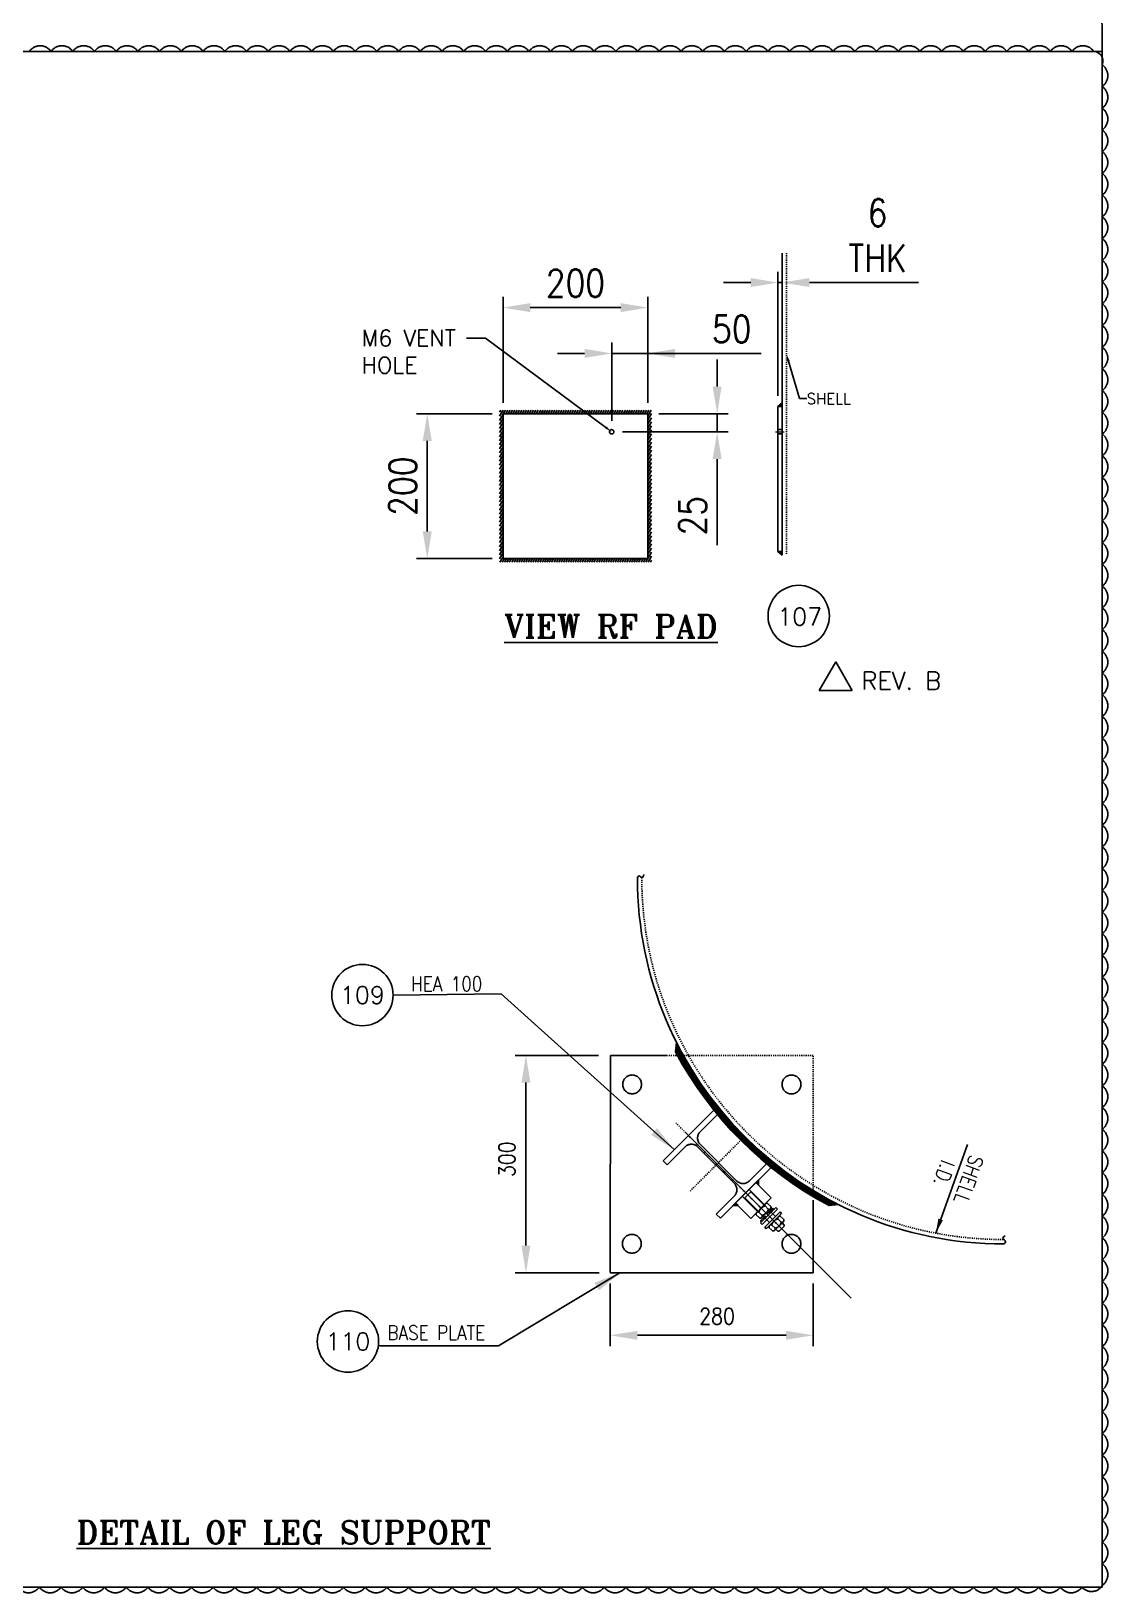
# Model space of a CAD drawing. Header units: inches. Extents: x -100737 to -99065, y -38026 to -37432.
# Drawn here: x -100407.2 to -100308, y -37882.4 to -37738.6 of the extents above; entities that cross this region are included whole.
import ezdxf
from ezdxf import colors
from ezdxf.entities.mleader import LeaderData, LeaderLine
from ezdxf.enums import TextEntityAlignment as Align
from ezdxf.math import Vec2, Vec3

# ---------------------------------------------------------------- set-up
doc = ezdxf.new("R2010")
doc.units = ezdxf.units.IN
doc.header["$LTSCALE"] = 200
doc.header["$MEASUREMENT"] = 0
for name, pattern in [('CENTER', [2, 1.25, -0.25, 0.25, -0.25]), ('CENTER2', [1.125, 0.75, -0.125, 0.125, -0.125]), ('DASHED', [0.75, 0.5, -0.25]), ('DASHED2', [0.375, 0.25, -0.125])]:
    doc.linetypes.add(name, pattern=pattern)
doc.layers.add('1 (CEN)', color=1, linetype='CENTER2', lineweight=9)
for name, color, linetype in [('CENTER', 1, 'CENTER'), ('DIMENSION', 8, 'Continuous'), ('text', 3, 'Continuous'), ('WELD', 5, 'Continuous')]:
    doc.layers.add(name, color=color, linetype=linetype)
doc.styles.add("ROMAN'S", font='romans.shx')
doc.styles.add('ROMANS', font='romans.shx', dxfattribs={"width": 0.85})
doc.styles.add('ROMANT', font='romant.shx')
doc.styles.get("Standard").update_dxf_attribs({"font": 'romans.shx'})
doc.dimstyles.new('VEP-8', dxfattribs={"dimscale": 0, "dimtxt": 2.5, "dimasz": 2.5, "dimexe": 1, "dimexo": 1, "dimgap": 1, "dimtad": 1, "dimdec": 0, "dimlfac": 15, "dimzin": 9, "dimdsep": 46, "dimtxsty": 'ROMANS', "dimcen": 0, "dimclrd": 256, "dimclre": 256, "dimclrt": 3, "dimadec": 0, "dimazin": 2, "dimtfac": 1, "dimtdec": 1, "dimtmove": 0, "dimatfit": 3, "dimfxl": 1, "dimlwd": -1, "dimlwe": -1, "dimarcsym": 1})
doc.dimstyles.new('VEP-8$0', dxfattribs={"dimscale": 0, "dimtxt": 2.5, "dimasz": 2.5, "dimexe": 1, "dimexo": 1, "dimgap": 1, "dimtad": 1, "dimdec": 0, "dimlfac": 15, "dimzin": 9, "dimdsep": 46, "dimtxsty": 'ROMANS', "dimcen": 0, "dimclrd": 256, "dimclre": 256, "dimclrt": 3, "dimadec": 0, "dimazin": 2, "dimtfac": 1, "dimtdec": 1, "dimtmove": 0, "dimatfit": 3, "dimfxl": 1, "dimlwd": -1, "dimlwe": -1, "dimarcsym": 1})
pattern_1 = [(45, (-100901.023993, -37458.410487), (-0.0294627825, 0.0294627825), []), (135, (-100901.023993, -37458.410487), (-0.0294627825, -0.0294627825), [])]
pattern_2 = [(180, (-100166.799245, -38467.17961), (-3e-17, -0.0416666667), []), (270, (-100166.799245, -38467.17961), (0.0416666667, -3e-17), [])]

# ---------------------------------------------------------------- blocks, each defined once
blk = doc.blocks.new('*D95')
at = {"layer": 'Defpoints', "color": 0, "transparency": 16777216}
for p in [(-100350.39, -37764.07), (-100363.72, -37773.84), (-100350.39, -37773.84)]:
    blk.add_point(p, dxfattribs=at)
at = {"layer": 'DIMENSION', "ltscale": 10, "transparency": 16777216}
for p, q in [((-100363.72, -37772.84), (-100363.72, -37763.07)), ((-100350.39, -37772.84), (-100350.39, -37763.07)), ((-100361.22, -37764.07), (-100352.89, -37764.07))]:
    blk.add_line(p, q, dxfattribs=at)
at = {"layer": 'DIMENSION', "transparency": 16777216}
for points in [[(-100361.22, -37763.66), (-100361.22, -37764.49), (-100363.72, -37764.07)], [(-100352.89, -37764.49), (-100352.89, -37763.66), (-100350.39, -37764.07)]]:
    blk.add_solid(points, dxfattribs=at)
at = {"layer": 'DIMENSION', "color": 3, "linetype": 'DASHED', "ltscale": 10, "transparency": 16777216, "insert": (-100357.06, -37761.82), "char_height": 2.5, "attachment_point": 5, "style": 'ROMANS'}
blk.add_mtext('200', dxfattribs=at)
blk = doc.blocks.new('*D96')
at = {"layer": 'Defpoints', "color": 0, "transparency": 16777216}
for p in [(-100338.02, -37761.77), (-100338.42, -37773.18), (-100338.02, -37773.18)]:
    blk.add_point(p, dxfattribs=at)
at = {"layer": 'DIMENSION', "ltscale": 10, "transparency": 16777216}
for p, q in [((-100338.42, -37772.18), (-100338.42, -37760.77)), ((-100338.02, -37772.18), (-100338.02, -37760.77)), ((-100340.92, -37761.77), (-100343.42, -37761.77)), ((-100338.42, -37761.77), (-100338.02, -37761.77)), ((-100335.52, -37761.77), (-100325.46, -37761.77))]:
    blk.add_line(p, q, dxfattribs=at)
at = {"layer": 'DIMENSION', "transparency": 16777216}
for points in [[(-100340.92, -37762.18), (-100340.92, -37761.35), (-100338.42, -37761.77)], [(-100335.52, -37761.35), (-100335.52, -37762.18), (-100338.02, -37761.77)]]:
    blk.add_solid(points, dxfattribs=at)
at = {"layer": 'DIMENSION', "color": 3, "linetype": 'DASHED', "ltscale": 10, "transparency": 16777216, "insert": (-100329.24, -37757.43), "char_height": 2.5, "attachment_point": 5, "style": 'ROMANS'}
blk.add_mtext('6\\PTHK', dxfattribs=at)
blk = doc.blocks.new('*D97')
at = {"layer": 'Defpoints', "color": 0, "transparency": 16777216}
for p in [(-100363.72, -37773.84), (-100370.7, -37787.17), (-100363.72, -37787.17)]:
    blk.add_point(p, dxfattribs=at)
at = {"layer": 'DIMENSION', "ltscale": 10, "transparency": 16777216}
for p, q in [((-100364.72, -37773.84), (-100371.7, -37773.84)), ((-100370.7, -37776.34), (-100370.7, -37784.67)), ((-100364.72, -37787.17), (-100371.7, -37787.17))]:
    blk.add_line(p, q, dxfattribs=at)
at = {"layer": 'DIMENSION', "transparency": 16777216}
for points in [[(-100370.29, -37776.34), (-100371.12, -37776.34), (-100370.7, -37773.84)], [(-100371.12, -37784.67), (-100370.29, -37784.67), (-100370.7, -37787.17)]]:
    blk.add_solid(points, dxfattribs=at)
at = {"layer": 'DIMENSION', "color": 3, "linetype": 'DASHED', "ltscale": 10, "transparency": 16777216, "insert": (-100372.95, -37780.51), "char_height": 2.5, "attachment_point": 5, "rotation": 90, "style": 'ROMANS'}
blk.add_mtext('200', dxfattribs=at)
blk = doc.blocks.new('*U123')
at = {"layer": 'CENTER', "color": 0, "linetype": 'CENTER2', "transparency": 16777216}
blk.add_line((8.07, -8.07), (-7.19, 7.19), dxfattribs=at)
blk = doc.blocks.new('*D124')
at = {"layer": 'Defpoints', "color": 0, "transparency": 16777216}
for p in [(-100353.86, -37852.92), (-100335.17, -37852.92), (-100335.17, -37858.68)]:
    blk.add_point(p, dxfattribs=at)
at = {"layer": 'DIMENSION', "ltscale": 10, "transparency": 16777216}
for p, q in [((-100353.86, -37853.92), (-100353.86, -37859.68)), ((-100335.17, -37853.92), (-100335.17, -37859.68)), ((-100351.36, -37858.68), (-100337.67, -37858.68))]:
    blk.add_line(p, q, dxfattribs=at)
at = {"layer": 'DIMENSION', "transparency": 16777216}
for points in [[(-100351.36, -37858.27), (-100351.36, -37859.1), (-100353.86, -37858.68)], [(-100337.67, -37859.1), (-100337.67, -37858.27), (-100335.17, -37858.68)]]:
    blk.add_solid(points, dxfattribs=at)
at = {"layer": 'DIMENSION', "color": 3, "linetype": 'DASHED', "ltscale": 10, "transparency": 16777216, "insert": (-100344.02, -37856.93), "char_height": 1.5, "attachment_point": 5, "style": 'ROMANS'}
blk.add_mtext('280', dxfattribs=at)
blk = doc.blocks.new('*D125')
at = {"layer": 'Defpoints', "color": 0, "transparency": 16777216}
for p in [(-100361.62, -37832.92), (-100353.95, -37832.92), (-100353.86, -37852.92)]:
    blk.add_point(p, dxfattribs=at)
at = {"layer": 'DIMENSION', "ltscale": 10, "transparency": 16777216}
for p, q in [((-100354.95, -37832.92), (-100362.62, -37832.92)), ((-100361.62, -37850.42), (-100361.62, -37835.42)), ((-100354.86, -37852.92), (-100362.62, -37852.92))]:
    blk.add_line(p, q, dxfattribs=at)
at = {"layer": 'DIMENSION', "transparency": 16777216}
for points in [[(-100361.2, -37835.42), (-100362.03, -37835.42), (-100361.62, -37832.92)], [(-100362.03, -37850.42), (-100361.2, -37850.42), (-100361.62, -37852.92)]]:
    blk.add_solid(points, dxfattribs=at)
at = {"layer": 'DIMENSION', "color": 3, "linetype": 'DASHED', "ltscale": 10, "transparency": 16777216, "insert": (-100363.37, -37842.47), "char_height": 1.5, "attachment_point": 5, "rotation": 90, "style": 'ROMANS'}
blk.add_mtext('300', dxfattribs=at)
blk = doc.blocks.new('*D210')
at = {"layer": 'Defpoints', "color": 0, "transparency": 16777216}
for p in [(-100353.72, -37768.29), (-100350.39, -37773.84), (-100353.72, -37775.51)]:
    blk.add_point(p, dxfattribs=at)
at = {"layer": 'DIMENSION', "ltscale": 10, "transparency": 16777216}
for p, q in [((-100353.72, -37774.51), (-100353.72, -37767.29)), ((-100350.39, -37772.84), (-100350.39, -37767.29)), ((-100356.22, -37768.29), (-100358.72, -37768.29)), ((-100350.39, -37768.29), (-100353.72, -37768.29)), ((-100350.39, -37768.29), (-100339.95, -37768.29)), ((-100347.89, -37768.29), (-100345.39, -37768.29))]:
    blk.add_line(p, q, dxfattribs=at)
at = {"layer": 'DIMENSION', "transparency": 16777216}
for points in [[(-100356.22, -37768.7), (-100356.22, -37767.87), (-100353.72, -37768.29)], [(-100347.89, -37767.87), (-100347.89, -37768.7), (-100350.39, -37768.29)]]:
    blk.add_solid(points, dxfattribs=at)
at = {"layer": 'DIMENSION', "color": 3, "linetype": 'DASHED', "ltscale": 10, "transparency": 16777216, "insert": (-100342.67, -37766.04), "char_height": 2.5, "attachment_point": 5, "style": 'ROMANS'}
blk.add_mtext('50', dxfattribs=at)
blk = doc.blocks.new('*D211')
at = {"layer": 'Defpoints', "color": 0, "transparency": 16777216}
for p in [(-100350.39, -37773.84), (-100353.72, -37775.51), (-100344.01, -37775.51)]:
    blk.add_point(p, dxfattribs=at)
at = {"layer": 'DIMENSION', "ltscale": 10, "transparency": 16777216}
for p, q in [((-100344.01, -37771.34), (-100344.01, -37768.84)), ((-100349.39, -37773.84), (-100343.01, -37773.84)), ((-100344.01, -37773.84), (-100344.01, -37775.51)), ((-100352.72, -37775.51), (-100343.01, -37775.51)), ((-100344.01, -37778.01), (-100344.01, -37785.95))]:
    blk.add_line(p, q, dxfattribs=at)
at = {"layer": 'DIMENSION', "transparency": 16777216}
for points in [[(-100344.43, -37771.34), (-100343.6, -37771.34), (-100344.01, -37773.84)], [(-100343.6, -37778.01), (-100344.43, -37778.01), (-100344.01, -37775.51)]]:
    blk.add_solid(points, dxfattribs=at)
at = {"layer": 'DIMENSION', "color": 3, "linetype": 'DASHED', "ltscale": 10, "transparency": 16777216, "insert": (-100346.26, -37783.23), "char_height": 2.5, "attachment_point": 5, "rotation": 90, "style": 'ROMANS'}
blk.add_mtext('25', dxfattribs=at)

msp = doc.modelspace()

# ---------------------------------------------------------------- hatches: boundary and pattern name
at = {"layer": 'DIMENSION', "linetype": 'DASHED', "ltscale": 10}
h = msp.add_hatch(dxfattribs=at)
h.set_pattern_fill('ANSI31', color=256, scale=1.5, angle=15)
h.set_pattern_definition([(60, (-1067.02981, -30.21254), (-0.1623797632, 0.09375), [])])
h.paths.add_polyline_path([(-100350.055, -37787.506), (-100364.055, -37787.506), (-100364.055, -37773.506), (-100350.055, -37773.506)])
h.paths.add_polyline_path([(-100350.388, -37787.173), (-100363.722, -37787.173), (-100363.722, -37773.839), (-100350.388, -37773.839)], flags=16)
h.paths.add_polyline_path([(-100360.412, -37759.947), (-100353.698, -37759.947), (-100353.698, -37763.697), (-100360.412, -37763.697)], flags=9)
h.paths.add_polyline_path([(-100374.83, -37783.863), (-100374.83, -37777.149), (-100371.08, -37777.149), (-100371.08, -37783.863)], flags=9)
h = msp.add_hatch(dxfattribs=at)
h.set_pattern_fill('ANSI31', color=2, angle=315)
h.set_pattern_definition([(360, (-62517.036, -136940.37653), (3e-17, 0.125), [])])
h.paths.add_polyline_path([(-100333.345, -37846.385, -0.1516291), (-100347.48, -37832.236), (-100347.772, -37832.527), (-100347.84, -37832.595, 0.1493729), (-100333.706, -37846.745), (-100333.634, -37846.673)])
at = {"layer": 'WELD'}
h = msp.add_hatch(dxfattribs=at)
h.set_pattern_fill('ANSI37', color=256, scale=0.333333)
h.set_pattern_definition(pattern_1)
h.paths.add_polyline_path([(-100338.025, -37773.18), (-100338.025, -37772.847), (-100338.425, -37773.18)])
h = msp.add_hatch(dxfattribs=at)
h.set_pattern_fill('ANSI37', color=256, scale=0.333333)
h.set_pattern_definition(pattern_1)
h.paths.add_polyline_path([(-100338.025, -37773.18), (-100338.025, -37772.847), (-100338.425, -37773.18)])
h = msp.add_hatch(dxfattribs=at)
h.set_pattern_fill('ANSI37', color=256, scale=0.333333, angle=360)
h.set_pattern_definition([(45, (-100901.023993, -37451.74382), (-0.0294627825, 0.0294627825), []), (135, (-100901.023993, -37451.74382), (-0.0294627825, -0.0294627825), [])])
h.paths.add_polyline_path([(-100338.025, -37786.513), (-100338.025, -37786.847), (-100338.425, -37786.513)])
h = msp.add_hatch(dxfattribs=at)
h.set_pattern_fill('ANSI37', color=256, scale=0.333333, angle=180)
h.set_pattern_definition([(225, (-62517.036005, -136940.376533), (0.02946278255, -0.02946278255), []), (315, (-62517.036005, -136940.376533), (0.02946278255, 0.02946278255), [])])
h.paths.add_polyline_path([(-100333.706, -37846.745), (-100332.866, -37846.633, -0.0039961), (-100333.345, -37846.385), (-100333.634, -37846.673)])
h.paths.add_polyline_path([(-100347.747, -37831.717), (-100347.84, -37832.595), (-100347.772, -37832.527), (-100347.48, -37832.236, -0.0043258)])
h = msp.add_hatch(dxfattribs=at)
h.set_pattern_fill('ANSI37', color=256, scale=0.333333, angle=135)
h.set_pattern_definition(pattern_2)
h.paths.add_polyline_path([(-100340.439, -37844.618), (-100340.203, -37844.382), (-100340.203, -37844.853)])
h = msp.add_hatch(dxfattribs=at)
h.set_pattern_fill('ANSI37', color=256, scale=0.333333, angle=135)
h.set_pattern_definition(pattern_2)
h.paths.add_polyline_path([(-100342.324, -37846.503), (-100342.56, -37846.739), (-100342.089, -37846.739)])

# ---------------------------------------------------------------- linework, layer by layer
for p, q in [((-100338.025, -37759.053), (-100338.025, -37786.847)), ((-100338.425, -37773.18, -0.905), (-100338.025, -37772.847)), ((-100338.425, -37773.18, -0.905), (-100338.025, -37772.847)), ((-100338.025, -37773.18), (-100338.425, -37773.18, -0.905)), ((-100338.425, -37786.513, -0.905), (-100338.025, -37786.847)), ((-100340.439, -37844.618, -2.683), (-100340.203, -37844.853, -2.683)), ((-100340.203, -37844.853, -2.683), (-100340.203, -37844.382, -2.683)), ((-100342.089, -37846.739, -2.683), (-100342.56, -37846.739, -2.683)), ((-100342.324, -37846.503, -2.683), (-100342.089, -37846.739, -2.683))]:
    msp.add_line(p, q)
at = {"layer": '1 (CEN)'}
msp.add_line((-100338.628, -37775.506, -1.365), (-100337.835, -37775.506, 0.428), dxfattribs=at)
at = {"layer": 'CENTER', "linetype": 'CENTER', "ltscale": 0.0001}
for p, q in [((-100337.15, -37849.791, -2.683), (-100347.879, -37839.062, -2.683)), ((-100346.503, -37845.408, -2.683), (-100341.83, -37840.726, -2.683))]:
    msp.add_line(p, q, dxfattribs=at)
at = {"layer": 'DIMENSION'}
for p, q in [((-100310.602, -37446.708), (-100308.568, -37740.486)), ((-100706.947, -37740.486), (-100308.568, -37740.486)), ((-100308.568, -37740.486), (-100308.568, -37881.863)), ((-100320.976, -37841.131, -5.235), (-100323.883, -37849.272, -5.235)), ((-100493.34, -37881.863), (-100308.568, -37881.863))]:
    msp.add_line(p, q, dxfattribs=at)
at = {"layer": 'DIMENSION', "linetype": 'DASHED', "ltscale": 1e-05}
msp.add_line((-100337.625, -37759.053), (-100337.625, -37786.847), dxfattribs=at)
at = {"layer": 'DIMENSION', "color": 7, "linetype": 'DASHED'}
for p, q in [((-100338.425, -37773.18, -0.905), (-100338.425, -37786.513, -0.905)), ((-100338.425, -37786.513, -0.905), (-100338.025, -37786.513)), ((-100339.024, -37846.032, -2.683), (-100340.439, -37844.618, -2.683)), ((-100340.282, -37847.289, -2.683), (-100341.696, -37845.875, -2.683)), ((-100340.909, -37845.467, -2.683), (-100341.475, -37846.033, -2.683)), ((-100341.475, -37846.033, -2.683), (-100340.25, -37847.257, -2.683)), ((-100339.653, -37846.66, -2.683), (-100341.067, -37845.246, -2.683)), ((-100339.024, -37846.032, -2.683), (-100340.91, -37847.917, -2.683)), ((-100340.909, -37845.467, -2.683), (-100339.685, -37846.692, -2.683)), ((-100340.91, -37847.917, -2.683), (-100342.324, -37846.503, -2.683)), ((-100340.109, -37847.875, -2.683), (-100340.406, -37847.578, -2.683)), ((-100340.369, -37847.377, -2.683), (-100339.565, -37846.573, -2.683)), ((-100339.871, -37847.637, -2.683), (-100340.168, -37847.34, -2.683)), ((-100340.019, -37848.338, -2.683), (-100338.604, -37846.924, -2.683)), ((-100339.6, -37847.717, -2.683), (-100339.997, -37848.11, -2.683)), ((-100339.95, -37848.255, -2.683), (-100339.496, -37847.768, -2.683)), ((-100339.907, -37847.838, -2.683), (-100339.103, -37847.035, -2.683)), ((-100338.463, -37847.065, -2.683), (-100339.877, -37848.479, -2.683)), ((-100339.788, -37847.719, -2.683), (-100339.203, -37848.304, -2.683)), ((-100339.628, -37848.728, -2.683), (-100338.214, -37847.314, -2.683)), ((-100339.305, -37847.071, -2.683), (-100339.602, -37846.774, -2.683)), ((-100339.496, -37847.768, -2.683), (-100339.6, -37847.717, -2.683)), ((-100338.072, -37847.456, -2.683), (-100339.487, -37848.87, -2.683)), ((-100339.457, -37847.514, -2.683), (-100338.761, -37847.076, -2.683)), ((-100339.337, -37847.268, -2.683), (-100339.457, -37847.514, -2.683)), ((-100339.067, -37846.833, -2.683), (-100339.364, -37846.536, -2.683)), ((-100338.847, -37846.998, -2.683), (-100339.337, -37847.268, -2.683)), ((-100338.259, -37847.642, -2.683), (-100339.3, -37848.684, -2.683)), ((-100339.223, -37847.154, -2.683), (-100338.638, -37847.738, -2.683)), ((-100338.761, -37847.076, -2.683), (-100338.847, -37846.998, -2.683)), ((-100338.463, -37847.065, -2.683), (-100338.604, -37846.924, -2.683)), ((-100338.259, -37847.642, -2.683), (-100337.879, -37848.021, -2.683)), ((-100338.214, -37847.314, -2.683), (-100338.072, -37847.456, -2.683)), ((-100338.214, -37847.314, -2.683), (-100338.072, -37847.456, -2.683)), ((-100339.877, -37848.479, -2.683), (-100340.019, -37848.338, -2.683)), ((-100339.877, -37848.479, -2.683), (-100340.019, -37848.338, -2.683)), ((-100339.997, -37848.11, -2.683), (-100339.95, -37848.255, -2.683)), ((-100339.628, -37848.728, -2.683), (-100339.487, -37848.87, -2.683)), ((-100339.3, -37848.684, -2.683), (-100338.921, -37849.063, -2.683)), ((-100338.98, -37848.528, -2.683), (-100338.683, -37848.825, -2.683)), ((-100337.916, -37848.223, -2.683), (-100338.719, -37849.027, -2.683)), ((-100338.6, -37848.908, -2.683), (-100338.412, -37849.096, -2.683)), ((-100338.414, -37847.962, -2.683), (-100338.117, -37848.259, -2.683)), ((-100338.412, -37849.096, -2.683), (-100338.317, -37849.096, -2.683)), ((-100337.844, -37848.626, -2.683), (-100338.317, -37849.096, -2.683)), ((-100338.035, -37848.342, -2.683), (-100337.844, -37848.532, -2.683)), ((-100337.844, -37848.532, -2.683), (-100337.844, -37848.626, -2.683))]:
    msp.add_line(p, q, dxfattribs=at)
at = {"layer": 'DIMENSION', "color": 7, "linetype": 'DASHED', "extrusion": (-0.914678, -4.9397e-12, 0.404184)}
msp.add_line((-100338.425, -37773.18, -0.905), (-100338.025, -37773.18), dxfattribs=at)
at = {"layer": 'DIMENSION', "color": 6, "linetype": 'DASHED', "ltscale": 10, "extrusion": (-0.914678, 0, 0.404184)}
for p, q in [((-100338.425, -37775.306, -0.905), (-100338.025, -37775.306)), ((-100338.425, -37775.706, -0.905), (-100338.025, -37775.706))]:
    msp.add_line(p, q, dxfattribs=at)
at = {"layer": 'DIMENSION', "color": 0, "linetype": 'DASHED', "ltscale": 10}
for p, q in [((-100347.84, -37832.595, -2.683), (-100347.747, -37831.717, -6.68)), ((-100340.203, -37844.382, -2.683), (-100342.56, -37846.739, -2.683)), ((-100335.169, -37852.581, -2.558), (-100335.172, -37846.237, -2.667)), ((-100344.095, -37847.52, -2.683), (-100343.718, -37847.897, -2.683)), ((-100333.706, -37846.745, -2.683), (-100332.866, -37846.633, -6.426)), ((-100353.856, -37852.916, -7.918), (-100348.718, -37852.923, -7.918)), ((-100348.718, -37852.923, -7.918), (-100335.168, -37852.923, -7.918)), ((-100335.168, -37852.923, -2.552), (-100335.169, -37852.584, -2.558))]:
    msp.add_line(p, q, dxfattribs=at)
at = {"layer": 'DIMENSION', "color": 0, "ltscale": 0.0001}
for p, q in [((-100353.856, -37852.915, -7.918), (-100353.846, -37832.915, -7.918)), ((-100353.846, -37832.916, -7.613), (-100348.713, -37832.923, -5.235))]:
    msp.add_line(p, q, dxfattribs=at)
at = {"layer": 'DIMENSION', "color": 7, "linetype": 'DASHED', "ltscale": 0.0001}
msp.add_line((-100335.169, -37832.923, -7.918), (-100348.713, -37832.923, -7.918), dxfattribs=at)
at = {"layer": 'DIMENSION', "color": 7, "linetype": 'DASHED', "ltscale": 0.0001, "extrusion": (0.000123053, 0.390343, 0.92067)}
msp.add_line((-100335.173, -37845.271, -2.683), (-100335.169, -37832.923, -7.918), dxfattribs=at)
at = {"layer": 'DIMENSION', "color": 4, "linetype": 'DASHED', "ltscale": 10}
for p, q in [((-100344.32, -37837.945, -2.683), (-100348.995, -37842.62, -2.683)), ((-100345.582, -37839.956, -2.683), (-100343.984, -37838.358, -2.683)), ((-100348.62, -37842.994, -2.683), (-100346.949, -37841.323, -2.683)), ((-100342.423, -37844.717, -2.683), (-100345.818, -37841.323, -2.683)), ((-100342.188, -37844.482, -2.683), (-100345.582, -37841.088, -2.683)), ((-100348.995, -37842.62, -2.683), (-100348.62, -37842.994, -2.683)), ((-100343.718, -37847.897, -2.683), (-100339.045, -37843.224, -2.683)), ((-100341.056, -37844.482, -2.683), (-100339.46, -37842.885, -2.683)), ((-100344.095, -37847.52, -2.683), (-100342.423, -37845.849, -2.683))]:
    msp.add_line(p, q, dxfattribs=at)
at = {"layer": 'DIMENSION', "color": 6, "linetype": 'DASHED', "ltscale": 10}
msp.add_lwpolyline([(-100407.34, -37740.486, -0.5206), (-100405.34, -37740.486, -0.5206), (-100403.34, -37740.486, -0.5206), (-100401.34, -37740.486, -0.5206), (-100399.34, -37740.486, -0.5206), (-100397.34, -37740.486, -0.5206), (-100395.34, -37740.486, -0.5206), (-100393.34, -37740.486, -0.5206), (-100391.34, -37740.486, -0.5206), (-100389.34, -37740.486, -0.5206), (-100387.34, -37740.486, -0.5206), (-100385.34, -37740.486, -0.5206), (-100383.34, -37740.486, -0.5206), (-100381.34, -37740.486, -0.5206), (-100379.34, -37740.486, -0.5206), (-100377.34, -37740.486, -0.5206), (-100375.34, -37740.486, -0.5206), (-100373.34, -37740.486, -0.5206), (-100371.34, -37740.486, -0.5206), (-100369.34, -37740.486, -0.5206), (-100367.34, -37740.486, -0.5206), (-100365.34, -37740.486, -0.5206), (-100363.34, -37740.486, -0.5206), (-100361.34, -37740.486, -0.5206), (-100359.34, -37740.486, -0.5206), (-100357.34, -37740.486, -0.5206), (-100355.34, -37740.486, -0.5206), (-100353.34, -37740.486, -0.5206), (-100351.34, -37740.486, -0.5206), (-100349.34, -37740.486, -0.5206), (-100347.34, -37740.486, -0.5206), (-100345.34, -37740.486, -0.5206), (-100343.34, -37740.486, -0.5206), (-100341.34, -37740.486, -0.5206), (-100339.34, -37740.486, -0.5206), (-100337.34, -37740.486, -0.5206), (-100335.34, -37740.486, -0.5206), (-100333.34, -37740.486, -0.5206), (-100331.34, -37740.486, -0.5206), (-100329.34, -37740.486, -0.5206), (-100327.34, -37740.486, -0.5206), (-100325.34, -37740.486, -0.5206), (-100323.34, -37740.486, -0.5206), (-100321.34, -37740.486, -0.5206), (-100319.34, -37740.486, -0.5206), (-100317.34, -37740.486, -0.5206), (-100315.34, -37740.486, -0.5206), (-100313.34, -37740.486, -0.5206), (-100311.34, -37740.486, -0.5206), (-100309.34, -37740.486, -0.5206), (-100308.568, -37741.714, -0.5206), (-100308.568, -37743.714, -0.5206), (-100308.568, -37745.714, -0.5206), (-100308.568, -37747.714, -0.5206), (-100308.568, -37749.714, -0.5206), (-100308.568, -37751.714, -0.5206), (-100308.568, -37753.714, -0.5206), (-100308.568, -37755.714, -0.5206), (-100308.568, -37757.714, -0.5206), (-100308.568, -37759.714, -0.5206), (-100308.568, -37761.714, -0.5206), (-100308.568, -37763.714, -0.5206), (-100308.568, -37765.714, -0.5206), (-100308.568, -37767.714, -0.5206), (-100308.568, -37769.714, -0.5206), (-100308.568, -37771.714, -0.5206), (-100308.568, -37773.714, -0.5206), (-100308.568, -37775.714, -0.5206), (-100308.568, -37777.714, -0.5206), (-100308.568, -37779.714, -0.5206), (-100308.568, -37781.714, -0.5206), (-100308.568, -37783.714, -0.5206), (-100308.568, -37785.714, -0.5206), (-100308.568, -37787.714, -0.5206), (-100308.568, -37789.714, -0.5206), (-100308.568, -37791.714, -0.5206), (-100308.568, -37793.714, -0.5206), (-100308.568, -37795.714, -0.5206), (-100308.568, -37797.714, -0.5206), (-100308.568, -37799.714, -0.5206), (-100308.568, -37801.714, -0.5206), (-100308.568, -37803.714, -0.5206), (-100308.568, -37805.714, -0.5206), (-100308.568, -37807.714, -0.5206), (-100308.568, -37809.714, -0.5206), (-100308.568, -37811.714, -0.5206), (-100308.568, -37813.714, -0.5206), (-100308.568, -37815.714, -0.5206), (-100308.568, -37817.714, -0.5206), (-100308.568, -37819.714, -0.5206), (-100308.568, -37821.714, -0.5206), (-100308.568, -37823.714, -0.5206), (-100308.568, -37825.714, -0.5206), (-100308.568, -37827.714, -0.5206), (-100308.568, -37829.714, -0.5206), (-100308.568, -37831.714, -0.5206), (-100308.568, -37833.714, -0.5206), (-100308.568, -37835.714, -0.5206), (-100308.568, -37837.714, -0.5206), (-100308.568, -37839.714, -0.5206), (-100308.568, -37841.714, -0.5206), (-100308.568, -37843.714, -0.5206), (-100308.568, -37845.714, -0.5206), (-100308.568, -37847.714, -0.5206), (-100308.568, -37849.714, -0.5206), (-100308.568, -37851.714, -0.5206), (-100308.568, -37853.714, -0.5206), (-100308.568, -37855.714, -0.5206), (-100308.568, -37857.714, -0.5206), (-100308.568, -37859.714, -0.5206), (-100308.568, -37861.714, -0.5206), (-100308.568, -37863.714, -0.5206), (-100308.568, -37865.714, -0.5206), (-100308.568, -37867.714, -0.5206), (-100308.568, -37869.714, -0.5206), (-100308.568, -37871.714, -0.5206), (-100308.568, -37873.714, -0.5206), (-100308.568, -37875.714, -0.5206), (-100308.568, -37877.714, -0.5206), (-100308.568, -37879.714, -0.5206), (-100308.568, -37881.714, -0.5206), (-100310.419, -37881.863, -0.5206), (-100312.419, -37881.863, -0.5206), (-100314.419, -37881.863, -0.5206), (-100316.419, -37881.863, -0.5206), (-100318.419, -37881.863, -0.5206), (-100320.419, -37881.863, -0.5206), (-100322.419, -37881.863, -0.5206), (-100324.419, -37881.863, -0.5206), (-100326.419, -37881.863, -0.5206), (-100328.419, -37881.863, -0.5206), (-100330.419, -37881.863, -0.5206), (-100332.419, -37881.863, -0.5206), (-100334.419, -37881.863, -0.5206), (-100336.419, -37881.863, -0.5206), (-100338.419, -37881.863, -0.5206), (-100340.419, -37881.863, -0.5206), (-100342.419, -37881.863, -0.5206), (-100344.419, -37881.863, -0.5206), (-100346.419, -37881.863, -0.5206), (-100348.419, -37881.863, -0.5206), (-100350.419, -37881.863, -0.5206), (-100352.419, -37881.863, -0.5206), (-100354.419, -37881.863, -0.5206), (-100356.419, -37881.863, -0.5206), (-100358.419, -37881.863, -0.5206), (-100360.419, -37881.863, -0.5206), (-100362.419, -37881.863, -0.5206), (-100364.419, -37881.863, -0.5206), (-100366.419, -37881.863, -0.5206), (-100368.419, -37881.863, -0.5206), (-100370.419, -37881.863, -0.5206), (-100372.419, -37881.863, -0.5206), (-100374.419, -37881.863, -0.5206), (-100376.419, -37881.863, -0.5206), (-100378.419, -37881.863, -0.5206), (-100380.419, -37881.863, -0.5206), (-100382.419, -37881.863, -0.5206), (-100384.419, -37881.863, -0.5206), (-100386.419, -37881.863, -0.5206), (-100388.419, -37881.863, -0.5206), (-100390.419, -37881.863, -0.5206), (-100392.419, -37881.863, -0.5206), (-100394.419, -37881.863, -0.5206), (-100396.419, -37881.863, -0.5206), (-100398.419, -37881.863, -0.5206), (-100400.419, -37881.863, -0.5206), (-100402.419, -37881.863, -0.5206), (-100404.419, -37881.863, -0.5206), (-100406.419, -37881.863, -0.5206), (-100408.419, -37881.863, -0.5206)], format="xyb", dxfattribs=at)
at = {"layer": 'DIMENSION', "color": 0, "linetype": 'DASHED', "elevation": -0.905}
msp.add_lwpolyline([(-100350.388, -37787.173), (-100363.722, -37787.173), (-100363.722, -37773.839), (-100350.388, -37773.839)], close=True, dxfattribs=at)
at = {"layer": 'DIMENSION', "color": 6, "linetype": 'DASHED2', "elevation": -2.683}
msp.add_lwpolyline([(-100333.098, -37796.697), (-100334.614, -37799.322), (-100331.582, -37799.322)], close=True, dxfattribs=at)
at = {"layer": 'DIMENSION', "color": 6, "linetype": 'DASHED', "ltscale": 10}
for centre, radius in [((-100353.722, -37775.506, -0.905), 0.2), ((-100351.842, -37835.583, -7.918), 0.866), ((-100337.17, -37835.588, -7.918), 0.866), ((-100351.864, -37850.255, -7.918), 0.866), ((-100337.175, -37850.262, -7.918), 0.866)]:
    msp.add_circle(centre, radius, dxfattribs=at)
at = {"layer": 'DIMENSION', "color": 0, "linetype": 'DASHED'}
msp.add_arc((-100317.62, -37816.541, -5.235), 33.733, 180.00001, 270, dxfattribs=at)
at = {"layer": 'DIMENSION', "linetype": 'DASHED', "ltscale": 0.0001}
msp.add_arc((-100317.62, -37816.535, -2.683), 33.333, 180.01032, 270, dxfattribs=at)
at = {"layer": 'DIMENSION', "color": 0, "linetype": 'DASHED', "ltscale": 10}
msp.add_arc((-100317.62, -37816.541, -2.683), 34.22, 207.97842, 241.96092, dxfattribs=at)
at = {"layer": 'DIMENSION', "color": 4, "linetype": 'DASHED', "ltscale": 10}
for centre, start, end in [((-100345.016, -37840.522, -2.683), 135, 225), ((-100346.383, -37841.889, -2.683), 45, 135), ((-100342.989, -37845.283, -2.683), 315, 45), ((-100341.622, -37843.916, -2.683), 225, 315)]:
    msp.add_arc(centre, 0.8, start, end, dxfattribs=at)
at = {"layer": 'DIMENSION', "color": 7, "linetype": 'DASHED'}
for centre, radius, start, end in [((-100340.242, -37847.504, -2.683), 0.18, 65.55586, 204.44414), ((-100339.441, -37847.501, -2.683), 0.744, 102.47959, 167.52041), ((-100340.034, -37847.711, -2.683), 0.18, 245.55586, 24.44414), ((-100340.031, -37846.91, -2.683), 0.744, 282.47959, 347.52041), ((-100339.438, -37846.7, -2.683), 0.18, 65.55586, 204.44414), ((-100339.231, -37846.908, -2.683), 0.18, 245.55586, 24.44414), ((-100338.25, -37847.888, -2.683), 0.18, 65.55586, 204.44414), ((-100339.054, -37848.692, -2.683), 0.18, 65.55586, 204.44414), ((-100338.253, -37848.689, -2.683), 0.744, 102.47959, 167.52041), ((-100338.846, -37848.899, -2.683), 0.18, 245.55586, 24.44414), ((-100338.844, -37848.099, -2.683), 0.744, 282.47959, 347.52041), ((-100338.043, -37848.096, -2.683), 0.18, 245.55586, 24.44414)]:
    msp.add_arc(centre, radius, start, end, dxfattribs=at)
at = {"layer": 'DIMENSION'}
for points in [[(-100351.353, -37816.541, -5.235), (-100351.196, -37816.381, -5.235), (-100350.946, -37816.55, -5.235), (-100350.761, -37816.262, -5.235)], [(-100317.62, -37850.275, -5.235), (-100317.45, -37850.066, -5.235), (-100317.703, -37849.73, -5.235), (-100317.497, -37849.536, -5.235)]]:
    msp.add_spline(points, degree=3, dxfattribs=at)
msp.add_solid([(-100323.225, -37848.091, -5.235), (-100323.644, -37847.941, -5.235), (-100323.883, -37849.272, -5.235)], dxfattribs=at)
at = {"layer": 'text', "color": 4}
for centre in [(-100336.505, -37792.462, -0.905), (-100376.669, -37827.358, -2.552), (-100378.003, -37859.253, -10.47)]:
    msp.add_circle(centre, 2.824, dxfattribs=at)

# ---------------------------------------------------------------- block references
at = {"layer": 'CENTER', "linetype": 'CENTER2'}
msp.add_blockref('*U123', (-100339.736, -37847.206, -2.683), dxfattribs=at)

# ---------------------------------------------------------------- texts
at = {"layer": 'DIMENSION', "color": 3, "style": 'ROMANS'}
for s, p in [('107', (-100336.414, -37792.522, -0.905)), ('109', (-100376.669, -37827.358, -2.552)), ('110', (-100378.003, -37859.253, -10.47))]:
    msp.add_text(s, height=1.6, dxfattribs=at).set_placement(p, align=Align.MIDDLE_CENTER)
at = {"layer": 'DIMENSION', "color": 3, "style": 'ROMANS', "width": 0.85}
for s, p in [('HEA 100', (-100372.184, -37826.993, -2.552)), ('BASE PLATE', (-100374.366, -37859.111, -10.47))]:
    msp.add_text(s, height=1.3333, dxfattribs=at).set_placement(p)
for s, p in [('I.D.', (-100323.336, -37842.45, -5.226)), ('SHELL', (-100320.707, -37841.965, -5.235))]:
    msp.add_text(s, height=1.3333, rotation=250.34709, dxfattribs=at).set_placement(p)
at = {"layer": 'DIMENSION', "color": 6, "linetype": 'DASHED2', "insert": (-100330.712, -37797.61, -2.683), "char_height": 1.6272, "width": 9.99013, "attachment_point": 1, "style": "ROMAN'S"}
msp.add_mtext('REV. B', dxfattribs=at)
at = {"layer": 'text', "color": 6, "style": 'ROMANT'}
for s, p in [('%%UVIEW RF PAD', (-100353.79, -37794.483, -0.905)), ('%%UDETAIL OF LEG SUPPORT', (-100383.92, -37877.893, -0.905))]:
    msp.add_text(s, height=2.13333, dxfattribs=at).set_placement(p, align=Align.CENTER)

# ---------------------------------------------------------------- dimensions: what is measured, and where the dimension line sits
at = {"layer": 'DIMENSION', "color": 0, "linetype": 'DASHED', "ltscale": 10}
dim = msp.add_linear_dim(base=(-100338.025, -37761.767, -0.905), p1=(-100338.425, -37773.18, -0.905), p2=(-100338.025, -37773.18), text='<>\\PTHK', dimstyle='VEP-8$0', override={"dimscale": 1, "dimtxt": 2.5, "dimtxsty": 'ROMANS', "dimtfill": 0}, dxfattribs=at)
dim.commit()
dim.dimension.update_dxf_attribs({"geometry": '*D96', "text_midpoint": (-100329.242, -37757.434, -0.905)})
dim = msp.add_linear_dim(base=(-100350.388, -37764.072, -0.905), p1=(-100363.722, -37773.839, -0.905), p2=(-100350.388, -37773.839, -0.905), dimstyle='VEP-8$0', override={"dimscale": 1}, dxfattribs=at)
dim.commit()
dim.dimension.update_dxf_attribs({"geometry": '*D95', "text_midpoint": (-100357.055, -37761.822, -0.905)})
dim = msp.add_linear_dim(base=(-100353.722, -37768.285), p1=(-100350.388, -37773.839, -0.905), p2=(-100353.722, -37775.506, -0.905), dimstyle='VEP-8$0', override={"dimscale": 1, "dimtxt": 2.5}, dxfattribs=at)
dim.commit()
dim.dimension.update_dxf_attribs({"geometry": '*D210', "text_midpoint": (-100342.668, -37768.285), "dimtype": 160})
for base, p1, p2, override, picture, middle in [((-100344.013, -37775.506), (-100350.388, -37773.839, -0.905), (-100353.722, -37775.506, -0.905), {"dimscale": 1, "dimtxt": 2.5}, '*D211', (-100346.263, -37783.226)), ((-100370.705, -37787.173, -0.905), (-100363.722, -37773.839, -0.905), (-100363.722, -37787.173, -0.905), {"dimscale": 1}, '*D97', (-100372.955, -37780.506, -0.905))]:
    dim = msp.add_linear_dim(base=base, p1=p1, p2=p2, angle=90, dimstyle='VEP-8$0', override=override, dxfattribs=at)
    dim.commit()
    dim.dimension.update_dxf_attribs({"geometry": picture, "text_midpoint": middle})
dim = msp.add_linear_dim(base=(-100361.616, -37832.916, -2.552), p1=(-100353.856, -37852.915, -7.918), p2=(-100353.947, -37832.916, -7.659), angle=90, dimstyle='VEP-8$0', override={"dimscale": 1, "dimtxt": 1.5}, dxfattribs=at)
dim.commit()
dim.dimension.update_dxf_attribs({"geometry": '*D125', "text_midpoint": (-100361.616, -37842.467, -2.552), "dimtype": 160})
dim = msp.add_linear_dim(base=(-100335.168, -37858.685, -2.552), p1=(-100353.856, -37852.915, -7.918), p2=(-100335.168, -37852.923, -2.552), text='280', dimstyle='VEP-8$0', override={"dimscale": 1, "dimtxt": 1.5, "dimtxsty": 'ROMANS', "dimtfill": 0}, dxfattribs=at)
dim.commit()
dim.dimension.update_dxf_attribs({"geometry": '*D124', "text_midpoint": (-100344.021, -37858.685, -2.552), "dimtype": 160})

# ---------------------------------------------------------------- leaders
at = {"layer": 'DIMENSION'}
for points in [[(-100347.965, -37841.59, -2.552), (-100363.884, -37827.243, -2.552), (-100373.845, -37827.358, -2.552)], [(-100352.96, -37852.917, -10.47), (-100364.131, -37859.644, -10.47), (-100375.095, -37859.644, -10.47)]]:
    msp.add_leader(points, dimstyle='VEP-8', override={"dimscale": 1, "dimgap": 1, "dimtad": 0}, dxfattribs=at)
at = {"layer": 'DIMENSION', "color": 3}
ml = msp.add_multileader_mtext('Standard', dxfattribs=at)
ml.set_content('M6 VENT\\PHOLE', color=3)
ml.set_leader_properties()
ml.build(insert=Vec2(0, 0))
ml.multileader.update_dxf_attribs({"dogleg_length": 1.742, "arrow_head_size": 0.667})
ctx = ml.context
ctx.base_point, ctx.char_height, ctx.arrow_head_size, ctx.landing_gap_size, ctx.plane_origin = Vec3(-100376.75, -37766.877, -0.905), 1.5, 0.667, 0.006, Vec3(-98493.872, -36153.474, -0.905)
notes = []
notes.append((ctx, [(0, (1, 1, 0), (-100365.353, -37766.877, -0.905), (-1, 0), 1.742, [(0, [(-100353.722, -37775.506, -0.905)], 0, [])])]))
ctx.mtext.insert = Vec3(-100376.744, -37766.127, -0.905)
ml = msp.add_multileader_mtext('Standard', dxfattribs=at)
ml.set_content('SHELL', color=3)
ml.set_leader_properties()
ml.build(insert=Vec2(0, 0))
ml.multileader.update_dxf_attribs({"dogleg_length": 0.024, "arrow_head_size": 0.667})
ctx = ml.context
ctx.base_point, ctx.char_height, ctx.arrow_head_size, ctx.landing_gap_size, ctx.plane_origin = Vec3(-100335.769, -37772.45), 1, 0.667, 0.006, Vec3(-98477.775, -36146.332)
notes.append((ctx, [(0, (1, 1, 0), (-100336.431, -37772.45), (1, 0), 0.662, [(0, [(-100337.625, -37768.364)], 0, [])])]))
ctx.mtext.insert = Vec3(-100335.763, -37771.95)
for ctx, leaders in notes:
    for number, flags, end, landing, length, lines in leaders:
        leader = LeaderData()
        leader.index, (leader.has_last_leader_line, leader.has_dogleg_vector, leader.attachment_direction) = number, flags
        leader.last_leader_point, leader.dogleg_vector, leader.dogleg_length = Vec3(end), Vec3(landing), length
        for number, points, colour, breaks in lines:
            line = LeaderLine()
            line.index, line.vertices, line.color, line.breaks = number, Vec3.list(points), colors.encode_raw_color(colour), breaks
            leader.lines.append(line)
        ctx.leaders.append(leader)

doc.saveas('drawing.dxf')
